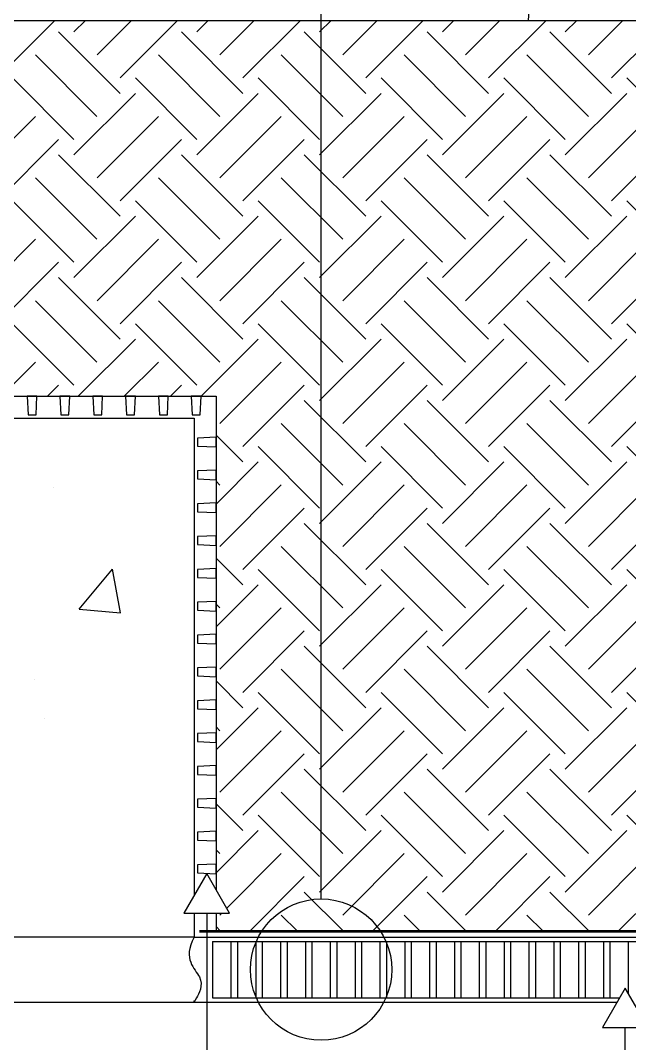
# Model space of a CAD drawing. Header units: millimetres. Extents: x 3083 to 7283, y 1609 to 4579.
# Drawn here: x 3716.7 to 3939.4, y 3031.5 to 3405.3 of the extents above; entities that cross this region are included whole.
import ezdxf

# ---------------------------------------------------------------- set-up
doc = ezdxf.new("R2010")
doc.units = ezdxf.units.MM

msp = doc.modelspace()

# ---------------------------------------------------------------- hatches: boundary and pattern name
h = msp.add_hatch()
h.set_pattern_fill('EARTH', color=256, scale=5, angle=45)
h.set_pattern_definition([(45, (-13893.087, -342.53), (0, 44.90128), [31.75, -31.75]), (45, (-13901.506, -334.11), (0, 44.90128), [31.75, -31.75]), (45, (-13909.925, -325.69), (0, 44.90128), [31.75, -31.75]), (135, (-13909.925, -320.078), (-44.90128, 0), [31.75, -31.75]), (135, (-13901.506, -311.66), (-44.90128, 0), [31.75, -31.75]), (135, (-13893.087, -303.24), (-44.90128, 0), [31.75, -31.75])])
h.paths.add_polyline_path([(3788.25, 3087.71), (3788.25, 3079.16), (3793.19, 3079.16)], flags=17)
h.paths.add_polyline_path([(3617.07, 3274.43), (3614.29, 3275.72), (3614.86, 3268)], flags=16)
edge = h.paths.add_edge_path()
edge.add_line((4092.93, 3072.51), (4092.79, 3228.14))
edge.add_line((4092.79, 3228.14), (4055.91, 3228.14))
edge.add_line((4055.91, 3228.14), (4055.35, 3220.21))
edge.add_line((4055.35, 3220.21), (4051.12, 3220.21))
edge.add_line((4051.12, 3220.21), (4050.56, 3228.14))
edge.add_line((4050.56, 3228.14), (4032.15, 3228.14))
edge.add_line((4032.15, 3228.14), (4028.02, 3356.67))
edge.add_line((4028.02, 3356.67), (4024.45, 3356.67))
edge.add_line((4024.45, 3356.67), (4024.45, 3393.69))
edge.add_line((4024.45, 3393.69), (4013.54, 3393.69))
edge.add_line((4013.54, 3393.69), (4013.73, 3405.33))
edge.add_line((4013.73, 3405.33), (3587.72, 3405.33))
edge.add_line((3587.72, 3405.33), (3587.72, 3270))
edge.add_arc((3589.72, 3270), 2, 180, 270)
edge.add_line((3589.72, 3268), (3614.86, 3268))
edge.add_line((3614.86, 3268), (3786.25, 3268))
edge.add_arc((3786.25, 3266), 2, 0, 90, ccw=False)
edge.add_line((3788.25, 3266), (3788.25, 3072.51))
edge.add_line((3788.25, 3072.51), (4092.93, 3072.51))

# ---------------------------------------------------------------- linework, layer by layer
for p, q in [((3826.65, 3084.3, -163.19), (3826.65, 3750.47, -163.19)), ((3579.72, 3405.33, -163.19), (4013.73, 3405.33, -163.19)), ((3587.72, 3268, -163.19), (3788.25, 3268, -163.19)), ((3788.25, 3268, -163.19), (3788.25, 3087.71, -163.19)), ((3784.83, 3079.16, -163.19), (3784.83, 2673.53, -163.19)), ((3788.25, 3079.16, -163.19), (3788.25, 3072.51, -163.19)), ((3780.25, 3070.31, -163.19), (3683.28, 3070.31, -163.19)), ((3786.96, 3068.73, -163.19), (3786.96, 3048.2, -163.19)), ((3793.67, 3068.73, -163.19), (3793.67, 3048.2, -163.19)), ((3796.04, 3068.73, -163.19), (3796.04, 3048.2, -163.19)), ((3802.75, 3068.73, -163.19), (3802.75, 3048.2, -163.19)), ((3805.12, 3068.73, -163.19), (3805.12, 3048.2, -163.19)), ((3811.83, 3068.73, -163.19), (3811.83, 3048.2, -163.19)), ((3814.19, 3068.73, -163.19), (3814.19, 3048.2, -163.19)), ((3820.9, 3068.73, -163.19), (3820.9, 3048.2, -163.19)), ((3823.27, 3068.73, -163.19), (3823.27, 3048.2, -163.19)), ((3829.98, 3068.73, -163.19), (3829.98, 3048.2, -163.19)), ((3832.35, 3068.73, -163.19), (3832.35, 3048.2, -163.19)), ((3839.06, 3068.73, -163.19), (3839.06, 3048.2, -163.19)), ((3841.43, 3068.73, -163.19), (3841.43, 3048.2, -163.19)), ((3848.14, 3068.73, -163.19), (3848.14, 3048.2, -163.19)), ((3850.51, 3068.73, -163.19), (3850.51, 3048.2, -163.19)), ((3857.22, 3068.73, -163.19), (3857.22, 3048.2, -163.19)), ((3859.59, 3068.73, -163.19), (3859.59, 3048.2, -163.19)), ((3866.3, 3068.73, -163.19), (3866.3, 3048.2, -163.19)), ((3868.66, 3068.73, -163.19), (3868.66, 3048.2, -163.19)), ((3875.37, 3068.73, -163.19), (3875.37, 3048.2, -163.19)), ((3877.74, 3068.73, -163.19), (3877.74, 3048.2, -163.19)), ((3884.45, 3068.73, -163.19), (3884.45, 3048.2, -163.19)), ((3886.82, 3068.73, -163.19), (3886.82, 3048.2, -163.19)), ((3893.53, 3068.73, -163.19), (3893.53, 3048.2, -163.19)), ((3895.9, 3068.73, -163.19), (3895.9, 3048.2, -163.19)), ((3902.61, 3068.73, -163.19), (3902.61, 3048.2, -163.19)), ((3904.98, 3068.73, -163.19), (3904.98, 3048.2, -163.19)), ((3911.69, 3068.73, -163.19), (3911.69, 3048.2, -163.19)), ((3914.06, 3068.73, -163.19), (3914.06, 3048.2, -163.19)), ((3920.77, 3068.73, -163.19), (3920.77, 3048.2, -163.19)), ((3923.13, 3068.73, -163.19), (3923.13, 3048.2, -163.19)), ((3929.84, 3068.73, -163.19), (3929.84, 3048.2, -163.19)), ((3932.21, 3068.73, -163.19), (3932.21, 3048.2, -163.19)), ((3938.92, 3068.73, -163.19), (3938.92, 3049.84, -163.19)), ((3786.96, 3048.2, -163.19), (3935.78, 3048.2, -163.19)), ((3683.28, 3046.62, -163.19), (3780.25, 3046.62, -163.19)), ((3780.25, 3046.8, -163.19), (3780.25, 3046.62, -163.19)), ((3780.25, 3046.62, -163.19), (3780.25, 3046.8, -163.19)), ((3780.25, 3046.62, -163.19), (3934.86, 3046.62, -163.19)), ((3937.82, 2744.95, -163.19), (3937.82, 3037.27, -163.19))]:
    msp.add_line(p, q)
at = {"linetype": 'Continuous'}
for p, q in [((3728.7, 3234.75, -163.19), (3728.7, 3234.75, -163.19)), ((3738.18, 3190.22, -163.19), (3750.42, 3204.81, -163.19)), ((3753.32, 3188.88, -163.19), (3750.38, 3204.8, -163.19)), ((3738.18, 3190.22, -163.19), (3753.36, 3188.89, -163.19)), ((3722.06, 3164.54, -163.19), (3722.06, 3164.54, -163.19)), ((3725.61, 3150.19, -163.19), (3725.61, 3150.19, -163.19))]:
    msp.add_line(p, q, dxfattribs=at)
at = {"elevation": -163.19}
for points in [[(3683.28, 3070.31), (3683.28, 3152.04), (3471.33, 3188.8), (3471.33, 3405.33), (3579.72, 3405.33), (3579.72, 3260), (3780.25, 3260), (3780.25, 3085.7)], [(3780.25, 3079.16), (3780.25, 3070.31)], [(3780.25, 3070.31), (3936.55, 3070.31), (3958.17, 3070.31), (4045.49, 3070.31)], [(3786.96, 3068.73), (3935.64, 3068.73), (3957.26, 3068.73), (4038.78, 3068.73)], [(3780.25, 3046.8), (3780.25, 3046.62), (3934.86, 3046.62)]]:
    msp.add_lwpolyline(points, dxfattribs=at)
for points in [[(3719.2, 3268), (3719.52, 3261.16), (3722.46, 3261.16), (3722.77, 3268)], [(3731.2, 3268), (3731.52, 3261.16), (3734.46, 3261.16), (3734.77, 3268)], [(3743.2, 3268), (3743.52, 3261.16), (3746.46, 3261.16), (3746.77, 3268)], [(3755.2, 3268), (3755.52, 3261.16), (3758.46, 3261.16), (3758.77, 3268)], [(3767.2, 3268), (3767.52, 3261.16), (3770.46, 3261.16), (3770.77, 3268)], [(3779.2, 3268), (3779.52, 3261.16), (3782.46, 3261.16), (3782.77, 3268)], [(3788.25, 3253.04), (3781.41, 3252.73), (3781.41, 3249.79), (3788.25, 3249.48)], [(3788.25, 3241.04), (3781.41, 3240.73), (3781.41, 3237.79), (3788.25, 3237.48)], [(3788.25, 3229.04), (3781.41, 3228.73), (3781.41, 3225.79), (3788.25, 3225.48)], [(3788.25, 3217.04), (3781.41, 3216.73), (3781.41, 3213.79), (3788.25, 3213.48)], [(3788.25, 3205.04), (3781.41, 3204.73), (3781.41, 3201.79), (3788.25, 3201.48)], [(3788.25, 3193.04), (3781.41, 3192.73), (3781.41, 3189.79), (3788.25, 3189.48)], [(3788.25, 3181.04), (3781.41, 3180.73), (3781.41, 3177.79), (3788.25, 3177.48)], [(3788.25, 3169.04), (3781.41, 3168.73), (3781.41, 3165.79), (3788.25, 3165.48)], [(3788.25, 3157.04), (3781.41, 3156.73), (3781.41, 3153.79), (3788.25, 3153.48)], [(3788.25, 3145.04), (3781.41, 3144.73), (3781.41, 3141.79), (3788.25, 3141.48)], [(3788.25, 3133.04), (3781.41, 3132.73), (3781.41, 3129.79), (3788.25, 3129.48)], [(3788.25, 3121.04), (3781.41, 3120.73), (3781.41, 3117.79), (3788.25, 3117.48)], [(3788.25, 3109.04), (3781.41, 3108.73), (3781.41, 3105.79), (3788.25, 3105.48)], [(3788.25, 3097.04), (3781.41, 3096.73), (3781.41, 3093.79), (3788.25, 3093.48)], [(3793.19, 3079.16), (3784.83, 3093.63), (3776.47, 3079.16)], [(3946.18, 3037.27), (3937.82, 3051.75), (3929.46, 3037.27)]]:
    msp.add_lwpolyline(points, close=True, dxfattribs=at)
at = {"const_width": 1, "elevation": -163.19}
for points in [[(3782.09, 3072.51), (3838.49, 3072.51)], [(3838.49, 3072.51), (4092.93, 3072.51)]]:
    msp.add_lwpolyline(points, dxfattribs=at)
msp.add_circle((3826.65, 3058.47, -163.19), 25.83)
msp.add_arc((3959.95, 3403.46, -163.19), 57.66, 123.2103, 178.1402)
msp.add_open_spline([(3780.25, 3070.31, -163.19), (3775.84, 3062.16), (3785.39, 3055.66), (3780.25, 3046.62, -163.19), (3780.25, 3046.62, -163.19), (3780.09, 3047.02)], degree=3)

doc.saveas('drawing.dxf')
